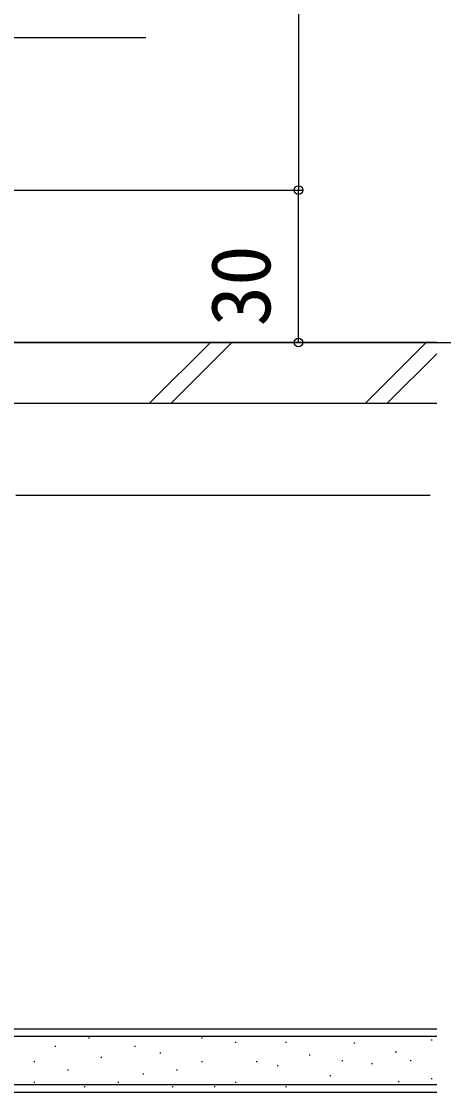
# Model space of a CAD drawing. Units: millimetres, scale not verified. Extents: x -700 to 700, y -1044 to 1038.
# Drawn here: x 136.6 to 219.6, y -757.3 to -546.7 of the extents above; entities that cross this region are included whole.
import ezdxf
from ezdxf.enums import TextEntityAlignment as Align

# ---------------------------------------------------------------- set-up
doc = ezdxf.new("R2010")
doc.units = ezdxf.units.MM
doc.header["$LTSCALE"] = 6
doc.layers.add('0-8_YKK_D', color=6, linetype='Continuous')
doc.layers.add('0-A_YSS_K', color=3, linetype='Continuous')
doc.styles.add('ＭＳ ゴシック', font='')
doc.styles.get('ＭＳ ゴシック').set_extended_font_data('MS Gothic')

msp = doc.modelspace()

# ---------------------------------------------------------------- linework, layer by layer
at = {"layer": '0-8_YKK_D'}
for p, q in [((191.056, -471.849), (191.056, -579.849)), ((135.02, -579.849), (192.056, -579.849)), ((135.02, -579.849), (192.056, -579.849)), ((191.056, -609.849), (191.056, -579.849)), ((135.02, -609.849), (192.056, -609.849)), ((135.02, -609.849), (241.086, -609.849))]:
    msp.add_line(p, q, dxfattribs=at)
msp.add_lwpolyline([(121.02, -549.849), (134.02, -549.849), (161.056, -549.849)], dxfattribs=at)
for centre in [(191.056, -579.849), (191.056, -579.849), (191.056, -609.849)]:
    msp.add_circle(centre, 0.85, dxfattribs=at)
at = {"layer": '0-A_YSS_K'}
for p, q in [((218.22, -609.849), (20.42, -609.849)), ((153.02, -609.849), (20.42, -609.849)), ((161.741, -621.849), (173.741, -609.849)), ((165.984, -621.849), (177.984, -609.849)), ((204.168, -621.849), (216.168, -609.849)), ((208.41, -621.849), (218.22, -612.039)), ((135.52, -639.849), (216.95, -639.849)), ((218.22, -744.849), (18.02, -744.849)), ((218.22, -746.349), (18.02, -746.349)), ((149.78, -746.591), (149.98, -746.591)), ((172.032, -746.591), (172.232, -746.591)), ((178.626, -747.415), (178.826, -747.415)), ((188.515, -747.415), (188.715, -747.415)), ((201.903, -747.566), (202.103, -747.566)), ((217.094, -746.982), (217.294, -746.982)), ((143.187, -748.239), (143.387, -748.239)), ((158.846, -748.239), (159.046, -748.239)), ((163.791, -749.563), (163.991, -749.563)), ((193.139, -749.903), (193.339, -749.903)), ((210.083, -749.319), (210.283, -749.319)), ((139.066, -751.211), (139.266, -751.211)), ((152.252, -750.387), (152.452, -750.387)), ((172.032, -751.211), (172.232, -751.211)), ((182.746, -751.211), (182.946, -751.211)), ((186.867, -752.036), (187.067, -752.036)), ((199.566, -751.072), (199.766, -751.072)), ((205.409, -751.656), (205.609, -751.656)), ((213.004, -751.072), (213.204, -751.072)), ((145.659, -752.86), (145.859, -752.86)), ((160.494, -753.684), (160.694, -753.684)), ((167.087, -752.86), (167.287, -752.86)), ((197.229, -753.993), (197.429, -753.993)), ((218.22, -755.849), (18.02, -755.849)), ((139.066, -755.332), (139.266, -755.332)), ((148.956, -756.156), (149.156, -756.156)), ((155.549, -755.332), (155.749, -755.332)), ((166.263, -756.156), (166.463, -756.156)), ((174.505, -756.156), (174.705, -756.156)), ((178.626, -755.332), (178.826, -755.332)), ((188.515, -756.156), (188.715, -756.156)), ((210.667, -755.162), (210.867, -755.162)), ((217.094, -754.577), (217.294, -754.577)), ((218.22, -757.349), (18.02, -757.349))]:
    msp.add_line(p, q, dxfattribs=at)
for points in [[(218.22, -621.849), (20.42, -621.849), (20.42, -609.849)], [(153.02, -621.849), (20.42, -621.849), (20.42, -609.849)]]:
    msp.add_lwpolyline(points, dxfattribs=at)

# ---------------------------------------------------------------- texts
at = {"layer": '0-8_YKK_D', "style": 'ＭＳ ゴシック'}
msp.add_text('30', height=11.73, rotation=90, dxfattribs=at).set_placement((189.056, -606.667), align=Align.BOTTOM_LEFT)

doc.saveas('drawing.dxf')
